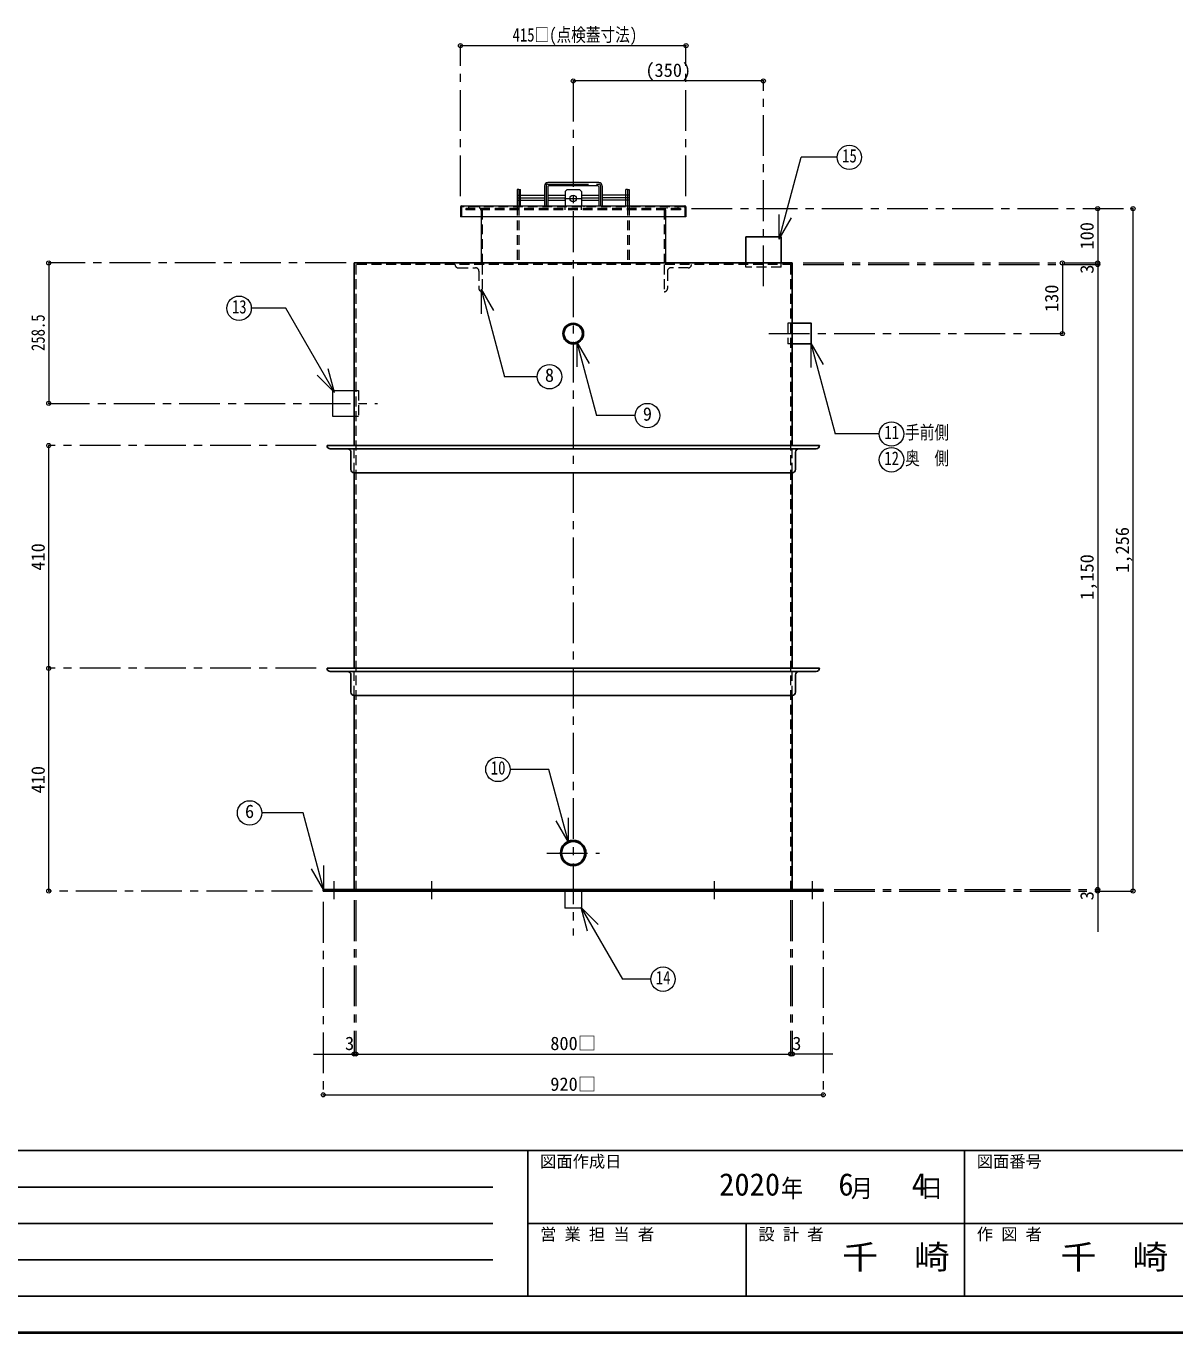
# Model space of a CAD drawing. Units: millimetres at full size, sheet at 1:15. Extents: x -3184 to 2891, y -2037 to 2178.
# Drawn here: x -1153 to 960, y -2037 to 368 of the extents above; entities that cross this region are included whole.
import ezdxf
from ezdxf.enums import TextEntityAlignment as Align

# ---------------------------------------------------------------- set-up
doc = ezdxf.new("R2010")
doc.units = ezdxf.units.MM
doc.header["$LTSCALE"] = 15
doc.header["$PDMODE"] = 32
doc.header["$PDSIZE"] = 7.5
doc.linetypes.add('CHAIN1', pattern=[8, 5, -1, 1, -1])
doc.linetypes.add('DASHED1', pattern=[1.8, 1.2, -0.6])
doc.layers.add('0-0', color=7, linetype='Continuous', lineweight=18)
doc.styles.add('ＭＳ ゴシック', font='')
doc.styles.get('ＭＳ ゴシック').set_extended_font_data('MS Gothic')

msp = doc.modelspace()

# ---------------------------------------------------------------- linework, layer by layer
at = {"layer": '0-0', "color": 4, "linetype": 'CHAIN1', "lineweight": 9}
for p, q in [((-354.2, 54.87), (-354.2, 331.87)), ((60.8, 54.87), (60.8, 331.87)), ((-146.7, 266.87), (-146.7, -1305.63)), ((203.3, -111.13), (203.3, 266.87)), ((-196.7, 73.87), (-196.7, 36.87)), ((-193.7, 76.87), (-99.7, 76.87)), ((-96.7, 73.87), (-96.7, 36.87)), ((-249.7, 51.87), (-199.7, 51.87)), ((-193.7, 51.87), (-161.7, 51.87)), ((-162.7, 50.57), (-130.7, 50.57)), ((-131.7, 51.87), (-99.7, 51.87)), ((-43.7, 51.87), (-93.7, 51.87)), ((70.8, 31.87), (883.3, 31.87)), ((-564.7, -68.13), (-1111.7, -68.13)), ((276.3, -68.13), (818.3, -68.13)), ((276.3, -71.13), (818.3, -71.13)), ((213.3, -198.13), (753.3, -198.13)), ((-1111.7, -326.63), (-506.7, -326.63)), ((-619.7, -404.13), (-1111.7, -404.13)), ((-619.7, -814.13), (-1111.7, -814.13)), ((-195.2, -1154.13), (-98.2, -1154.13)), ((-626.7, -1224.13), (-1111.7, -1224.13)), ((-586.7, -1239.13), (-586.7, -1206.13)), ((-406.7, -1239.13), (-406.7, -1206.13)), ((113.3, -1239.13), (113.3, -1206.13)), ((293.3, -1239.13), (293.3, -1206.13)), ((333.3, -1221.13), (818.3, -1221.13)), ((333.3, -1224.13), (883.3, -1224.13)), ((-606.7, -1244.13), (-606.7, -1599.13)), ((-549.7, -1241.13), (-549.7, -1524.13)), ((-546.7, -1241.13), (-546.7, -1524.13)), ((253.3, -1241.13), (253.3, -1524.13)), ((256.3, -1241.13), (256.3, -1524.13)), ((313.3, -1244.13), (313.3, -1599.13))]:
    msp.add_line(p, q, dxfattribs=at)
at = {"layer": '0-0', "color": 4, "lineweight": 9}
for p, q in [((-354.2, 331.87), (60.8, 331.87)), ((203.3, 266.87), (-146.7, 266.87)), ((-249.7, 66.87), (-249.7, 36.87)), ((-246.7, 66.87), (-249.7, 66.87)), ((-243.7, 56.37), (-199.7, 56.37)), ((-193.7, 56.37), (-161.7, 56.37)), ((-131.7, 56.37), (-99.7, 56.37)), ((-49.7, 56.37), (-93.7, 56.37)), ((-46.7, 66.87), (-43.7, 66.87)), ((-43.7, 66.87), (-43.7, 36.87)), ((-243.7, 47.37), (-199.7, 47.37)), ((-193.7, 47.37), (-161.7, 47.37)), ((-131.7, 47.37), (-99.7, 47.37)), ((-49.7, 47.37), (-93.7, 47.37)), ((818.3, 31.87), (818.3, -68.13)), ((883.3, 31.87), (883.3, -1224.13)), ((-316.2, 16.87), (-316.2, -68.13)), ((22.8, 16.87), (22.8, -68.13)), ((-1111.7, -68.13), (-1111.7, -326.63)), ((753.3, -68.13), (753.3, -198.13)), ((818.3, -68.13), (818.3, -71.13)), ((818.3, -71.13), (818.3, -1221.13)), ((-1111.7, -814.13), (-1111.7, -404.13)), ((-1111.7, -1224.13), (-1111.7, -814.13)), ((818.3, -1221.13), (818.3, -1299.13)), ((331.3, -1524.13), (253.3, -1524.13)), ((-606.7, -1599.13), (313.3, -1599.13))]:
    msp.add_line(p, q, dxfattribs=at)
at = {"layer": '0-0'}
for p, q in [((232.53, -24.11), (272.81, 126.22)), ((338.83, 126.22), (272.81, 126.22)), ((-199.7, 73.87), (-199.7, 36.87)), ((-99.7, 79.87), (-193.7, 79.87)), ((-193.7, 72.37), (-193.7, 36.87)), ((-101.2, 73.87), (-192.2, 73.87)), ((-99.7, 72.37), (-99.7, 36.87)), ((-93.7, 73.87), (-93.7, 36.87)), ((-246.7, 66.87), (-243.7, 66.87)), ((-246.7, 66.87), (-246.7, 36.87)), ((-243.7, 36.87), (-243.7, 66.87)), ((-161.7, 63.57), (-158.7, 66.57)), ((-161.7, 63.57), (-161.7, 36.87)), ((-134.7, 66.57), (-158.7, 66.57)), ((-134.7, 66.57), (-131.7, 63.57)), ((-131.7, 63.57), (-131.7, 36.87)), ((-46.7, 66.87), (-49.7, 66.87)), ((-49.7, 36.87), (-49.7, 66.87)), ((-46.7, 66.87), (-46.7, 36.87)), ((-354.2, 34.87), (-354.2, 16.87)), ((-352.2, 36.87), (58.8, 36.87)), ((60.8, 34.87), (60.8, 16.87)), ((60.8, 16.87), (-354.2, 16.87)), ((232.53, -24.11), (232.53, 20.89)), ((232.53, -24.11), (255.03, 14.86)), ((-316.07, -116.6), (-316.07, -161.6)), ((-316.07, -116.6), (-293.57, -155.57)), ((-316.07, -116.6), (-272.96, -277.49)), ((-140.09, -214.18), (-117.59, -253.15)), ((-140.09, -214.18), (-140.09, -259.18)), ((-140.09, -214.18), (-103.96, -349.04)), ((290.42, -215.82), (312.92, -254.79)), ((290.42, -215.82), (290.42, -260.82)), ((290.42, -215.82), (335.2, -382.92)), ((-586.1, -306.56), (-597.74, -263.1)), ((-586.1, -306.56), (-617.92, -274.74)), ((-212.85, -277.49), (-272.96, -277.49)), ((-589.7, -303.13), (-589.7, -350.13)), ((-589.7, -303.13), (-549.7, -303.13)), ((-589.7, -350.13), (-549.7, -350.13)), ((-32.63, -349.04), (-103.96, -349.04)), ((416.43, -382.92), (335.2, -382.92)), ((-643.57, -1080.25), (-719.68, -1080.25)), ((-605.55, -1222.14), (-643.57, -1080.25)), ((-155.48, -1134.08), (-177.98, -1095.11)), ((-155.48, -1134.08), (-155.48, -1089.08)), ((-605.55, -1222.14), (-605.55, -1177.14)), ((-605.55, -1222.14), (-628.05, -1183.17)), ((-162.2, -1224.13), (-162.2, -1255.63)), ((-131.2, -1224.13), (-131.2, -1255.63)), ((-131.2, -1255.63), (-162.2, -1255.63)), ((-132.55, -1253.71), (-100.73, -1285.53)), ((-132.55, -1253.71), (-120.91, -1297.18)), ((-132.55, -1253.71), (-56.06, -1386.19)), ((-3.98, -1386.19), (-56.06, -1386.19))]:
    msp.add_line(p, q, dxfattribs=at)
at = {"layer": '0-0', "color": 4, "linetype": 'DASHED1', "lineweight": 9}
for p, q in [((-249.7, 56.37), (-243.7, 56.37)), ((-43.7, 56.37), (-49.7, 56.37)), ((-352.2, 33.87), (-352.2, 16.87)), ((57.8, 34.87), (-351.2, 34.87)), ((-344.2, 31.87), (-344.2, 29.87)), ((50.8, 31.87), (-344.2, 31.87)), ((50.8, 29.87), (-344.2, 29.87)), ((-339.2, 34.87), (-339.2, 31.87)), ((-319.2, 34.87), (-319.2, 31.87)), ((-316.2, 28.87), (-316.2, 16.87)), ((-314.2, 29.87), (-314.2, -71.13)), ((-249.7, 47.37), (-243.7, 47.37)), ((-249.7, 36.87), (-249.7, -68.13)), ((-246.7, 36.87), (-246.7, -68.13)), ((-166.45, 36.87), (-166.45, 34.87)), ((-161.7, 29.87), (-161.7, 36.87)), ((-131.7, 29.87), (-131.7, 36.87)), ((-126.95, 36.87), (-126.95, 34.87)), ((-43.7, 47.37), (-49.7, 47.37)), ((-46.7, 36.87), (-46.7, -68.13)), ((-43.7, 36.87), (-43.7, -68.13)), ((20.8, 29.87), (20.8, -71.13)), ((22.8, 28.87), (22.8, 16.87)), ((25.8, 34.87), (25.8, 31.87)), ((45.8, 34.87), (45.8, 31.87)), ((50.8, 31.87), (50.8, 29.87)), ((58.8, 33.87), (58.8, 16.87)), ((-549.7, -303.13), (-541.7, -303.13)), ((-541.7, -303.13), (-541.7, -350.13)), ((-549.7, -350.13), (-541.7, -350.13)), ((-593.7, -1221.13), (-593.7, -1224.13)), ((-579.7, -1221.13), (-579.7, -1224.13)), ((-162.2, -1221.13), (-162.2, -1224.13)), ((-131.2, -1221.13), (-131.2, -1224.13)), ((286.3, -1221.13), (286.3, -1224.13)), ((300.3, -1221.13), (300.3, -1224.13))]:
    msp.add_line(p, q, dxfattribs=at)
at = {"layer": '0-0', "color": 5, "lineweight": 25}
for p, q in [((235.8, -20.13), (170.8, -20.13)), ((170.8, -68.13), (170.8, -20.13)), ((235.8, -68.13), (235.8, -20.13)), ((-549.7, -68.13), (256.3, -68.13)), ((-549.7, -68.13), (-549.7, -404.13)), ((256.3, -68.13), (256.3, -404.13)), ((256.3, -217.13), (291.3, -217.13)), ((306.3, -404.13), (-599.7, -404.13)), ((300.3, -410.13), (-593.7, -410.13)), ((-555.7, -448.13), (-555.7, -416.13)), ((262.3, -448.13), (262.3, -416.13)), ((-549.7, -454.13), (256.3, -454.13)), ((-549.7, -454.13), (-549.7, -814.13)), ((256.3, -454.13), (256.3, -814.13)), ((306.3, -814.13), (-599.7, -814.13)), ((300.3, -820.13), (-593.7, -820.13)), ((-555.7, -858.13), (-555.7, -826.13)), ((262.3, -858.13), (262.3, -826.13)), ((-549.7, -864.13), (256.3, -864.13)), ((-549.7, -864.13), (-549.7, -1221.13)), ((256.3, -864.13), (256.3, -1221.13)), ((-606.7, -1221.13), (-606.7, -1224.13)), ((313.3, -1221.13), (-606.7, -1221.13))]:
    msp.add_line(p, q, dxfattribs=at)
at = {"layer": '0-0', "linetype": 'DASHED1'}
for p, q in [((256.3, -71.13), (-549.7, -71.13)), ((-546.7, -71.13), (-546.7, -1221.13)), ((-314.2, -71.13), (-314.2, -121.13)), ((20.8, -71.13), (20.8, -121.13)), ((235.8, -76.13), (235.8, -68.13)), ((253.3, -71.13), (253.3, -1221.13)), ((-358.2, -77.13), (-326.2, -77.13)), ((-320.2, -83.13), (-320.2, -115.13)), ((26.8, -83.13), (26.8, -115.13)), ((64.8, -77.13), (32.8, -77.13)), ((256.3, -217.13), (248.3, -217.13)), ((-549.7, -454.13), (-549.7, -404.13)), ((256.3, -454.13), (256.3, -404.13)), ((-549.7, -864.13), (-549.7, -814.13)), ((256.3, -864.13), (256.3, -814.13)), ((-413.7, -1224.13), (-413.7, -1221.13)), ((-399.7, -1224.13), (-399.7, -1221.13)), ((106.3, -1224.13), (106.3, -1221.13)), ((120.3, -1224.13), (120.3, -1221.13))]:
    msp.add_line(p, q, dxfattribs=at)
at = {"layer": '0-0', "color": 6, "lineweight": 25}
for p, q in [((-3116.7, -1701.77), (2823.3, -1701.77)), ((-230.27, -1969.63), (-230.27, -1701.77)), ((573.3, -1701.77), (573.3, -1969.63)), ((-1687.42, -1768.74), (-294.56, -1768.74)), ((-294.56, -1835.7), (-1687.42, -1835.7)), ((2823.3, -1835.7), (-230.27, -1835.7)), ((171.51, -1969.63), (171.51, -1835.7)), ((-294.56, -1902.67), (-1687.42, -1902.67)), ((2823.3, -1969.63), (-3116.7, -1969.63))]:
    msp.add_line(p, q, dxfattribs=at)
at = {"layer": '0-0', "color": 1, "lineweight": 40}
msp.add_line((2890.8, -2037.13), (-3184.2, -2037.13), dxfattribs=at)
at = {"layer": '0-0', "linetype": 'DASHED1'}
for points in [[(235.8, -76.13), (170.8, -76.13), (170.8, -68.13)], [(256.3, -179.13), (248.3, -179.13), (248.3, -217.13)]]:
    msp.add_lwpolyline(points, dxfattribs=at)
at = {"layer": '0-0'}
for points in [[(-586.1, -306.56), (-675.54, -151.64), (-739.01, -151.64)], [(-155.48, -1134.08), (-191.35, -1000.21), (-262.68, -1000.21)]]:
    msp.add_lwpolyline(points, dxfattribs=at)
at = {"layer": '0-0', "color": 5, "lineweight": 25}
for points in [[(256.3, -179.13), (291.3, -179.13), (291.3, -217.13)], [(313.3, -1221.13), (313.3, -1224.13), (-606.7, -1224.13)]]:
    msp.add_lwpolyline(points, dxfattribs=at)
at = {"layer": '0-0', "color": 4, "lineweight": 9}
msp.add_lwpolyline([(-624.7, -1524.13), (-546.7, -1524.13), (253.3, -1524.13)], dxfattribs=at)
at = {"layer": '0-0'}
for centre, radius in [((361.33, 126.22), 22.5), ((-146.7, 50.57), 6), ((-761.51, -151.64), 22.5), ((-190.35, -277.49), 22.5), ((-10.13, -349.04), 22.5), ((438.93, -382.92), 22.5), ((438.93, -430.42), 22.5), ((-285.18, -1000.21), 22.5), ((-742.18, -1080.25), 22.5), ((18.52, -1386.19), 22.5)]:
    msp.add_circle(centre, radius, dxfattribs=at)
at = {"layer": '0-0', "color": 5, "lineweight": 25}
for centre, radius in [((-146.7, -198.13), 19), ((-146.7, -198.13), 17), ((-146.7, -1154.13), 23.5), ((-146.7, -1154.13), 21.35)]:
    msp.add_circle(centre, radius, dxfattribs=at)
at = {"layer": '0-0'}
for centre, radius, start, end in [((-193.7, 73.87), 6, 90, 180), ((-192.2, 72.37), 1.5, 90, 180), ((-101.2, 72.37), 1.5, 0, 90), ((-99.7, 73.87), 6, 0, 90), ((-352.2, 34.87), 2, 90, 180), ((58.8, 34.87), 2, 0, 90)]:
    msp.add_arc(centre, radius, start, end, dxfattribs=at)
at = {"layer": '0-0', "color": 4, "linetype": 'CHAIN1', "lineweight": 9}
for centre, start, end in [((-193.7, 73.87), 90, 180), ((-99.7, 73.87), 0, 90)]:
    msp.add_arc(centre, 3, start, end, dxfattribs=at)
at = {"layer": '0-0', "color": 4, "linetype": 'DASHED1', "lineweight": 9}
for centre, radius, start, end in [((-351.2, 33.87), 1, 90, 180), ((-317.2, 28.87), 1, 0, 90), ((-316.2, 29.87), 2, 0, 90), ((22.8, 29.87), 2, 90, 180), ((23.8, 28.87), 1, 90, 180), ((57.8, 33.87), 1, 0, 90)]:
    msp.add_arc(centre, radius, start, end, dxfattribs=at)
at = {"layer": '0-0', "linetype": 'DASHED1'}
for centre, start, end in [((-358.2, -71.13), 180, 270), ((64.8, -71.13), 270, 0), ((-326.2, -83.13), 0, 90), ((32.8, -83.13), 90, 180), ((-314.2, -115.13), 180, 270), ((20.8, -115.13), 270, 0)]:
    msp.add_arc(centre, 6, start, end, dxfattribs=at)
at = {"layer": '0-0', "color": 5, "lineweight": 25}
for centre, start, end in [((-593.7, -404.13), 180, 270), ((300.3, -404.13), 270, 0), ((-561.7, -416.13), 0, 90), ((268.3, -416.13), 90, 180), ((-549.7, -448.13), 180, 270), ((256.3, -448.13), 270, 0), ((-593.7, -814.13), 180, 270), ((300.3, -814.13), 270, 0), ((-561.7, -826.13), 0, 90), ((268.3, -826.13), 90, 180), ((-549.7, -858.13), 180, 270), ((256.3, -858.13), 270, 0)]:
    msp.add_arc(centre, 6, start, end, dxfattribs=at)
at = {"layer": '0-0', "color": 1}
for p in [(-354.2, 331.87), (60.8, 331.87), (-146.7, 266.87), (203.3, 266.87), (818.3, 31.87), (883.3, 31.87), (-1111.7, -68.13), (753.3, -68.13), (818.3, -68.13), (818.3, -71.13), (753.3, -198.13), (-1111.7, -326.63), (-1111.7, -404.13), (-1111.7, -814.13), (-1111.7, -1224.13), (818.3, -1221.13), (818.3, -1224.13), (883.3, -1224.13), (-549.7, -1524.13), (-546.7, -1524.13), (253.3, -1524.13), (256.3, -1524.13), (-606.7, -1599.13), (313.3, -1599.13)]:
    msp.add_point(p, dxfattribs=at)

# ---------------------------------------------------------------- texts
at = {"layer": '0-0', "style": 'ＭＳ ゴシック'}
for s, height, width, p in [('415□(点検蓋寸法)', 24.74, 0.8, (-258.26, 331.87)), ('15', 24.74, 0.8, (348.21, 109.34)), ('13', 24.74, 0.8, (-774.64, -168.51)), ('11', 24.74, 0.8, (425.81, -399.8)), ('手前側', 24.74, 0.8, (463.93, -399.8)), ('12', 24.74, 0.8, (425.81, -447.3)), ('奥\u3000側', 24.74, 0.8, (463.93, -447.3)), ('10', 24.74, 0.8, (-298.3, -1017.09)), ('14', 24.74, 0.8, (5.39, -1403.07)), ('千\u3000崎', 43.99, 1.1, (348.3, -1932.67)), ('千\u3000崎', 43.99, 1.1, (750.08, -1932.67))]:
    msp.add_text(s, height=height, dxfattribs=dict(at, width=width)).set_placement(p, align=Align.BOTTOM_LEFT)
for s, height, p in [('(350)', 24.74, (-13.89, 266.87)), ('8', 24.74, (-198.79, -294.36)), ('9', 24.74, (-18.57, -365.91)), ('6', 24.74, (-750.62, -1097.12)), ('800□', 24.74, (-188.89, -1524.13)), ('3', 24.74, (-566.58, -1524.13)), ('3', 24.74, (256.3, -1524.13)), ('920□', 24.74, (-188.89, -1599.13)), ('図面作成日', 21.99, (-207.77, -1739.27)), ('図面番号', 21.99, (595.8, -1739.27)), ('2020', 41.24, (121.8, -1796.86)), ('6', 41.24, (341.17, -1796.86)), ('4', 41.24, (476.17, -1796.86)), ('営 業 担 当 者', 21.99, (-207.77, -1873.2)), ('設 計 者', 21.99, (194.01, -1873.2)), ('作 図 者', 21.99, (595.8, -1873.2))]:
    msp.add_text(s, height=height, dxfattribs=at).set_placement(p, align=Align.BOTTOM_LEFT)
for s, p in [('100', (818.3, -43.44)), ('3', (818.3, -88.01)), ('130', (753.3, -158.44)), ('1,256', (883.3, -638.32)), ('410', (-1111.7, -634.44)), ('1,150', (818.3, -688.32)), ('410', (-1111.7, -1044.44)), ('3', (818.3, -1241.01))]:
    msp.add_text(s, height=24.74, rotation=90, dxfattribs=at).set_placement(p, align=Align.BOTTOM_LEFT)
at = {"layer": '0-0', "style": 'ＭＳ ゴシック', "width": 0.8}
msp.add_text('258.5', height=24.74, rotation=90, dxfattribs=at).set_placement((-1111.7, -230.19), align=Align.BOTTOM_LEFT)
at = {"layer": '0-0', "insert": (235.8, -1791.24), "char_height": 32.99, "attachment_point": 7, "style": 'ＭＳ ゴシック'}
msp.add_mtext('\\T1.27;\\W0.9;年\\~\\~\\~月\\~\\~\\~日', dxfattribs=at)

doc.saveas('drawing.dxf')
